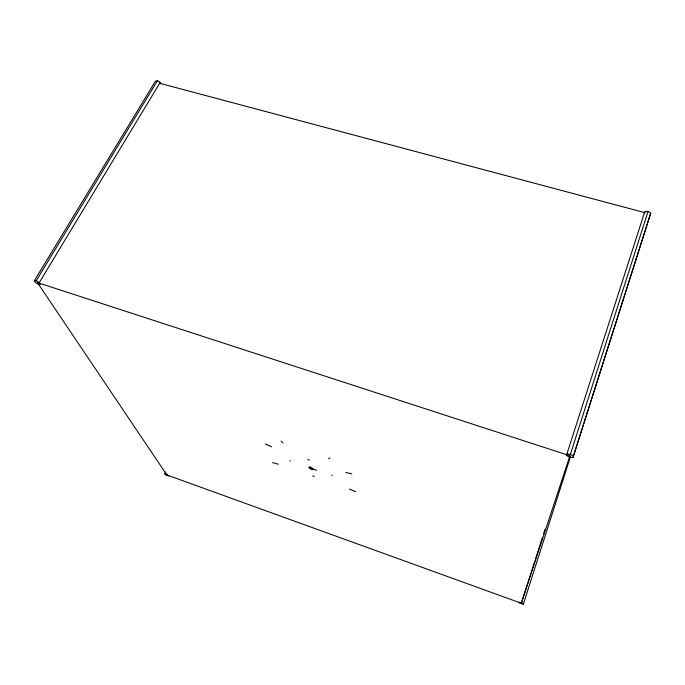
<?xml version="1.0" encoding="UTF-8"?>
<svg xmlns="http://www.w3.org/2000/svg" width="685" height="685" viewBox="0 0 685 685"><rect width="100%" height="100%" fill="white"/><g stroke="black" fill="none" stroke-linecap="round" stroke-linejoin="round"><path stroke-width="1.03" d="M309.038 467.042L309.706 468.3L311.906 469.234A2.286 0.676 23.4 0 0 313.096 468.951L313.096 469.062M329.896 457.957L328.603 458.693M312.831 468.574C313.79 469.114 308.49 465.612 309.166 467.872M573.431 456.124L650.75 213.138L648.104 211.331L644.808 211.554L566.426 455.431L569.449 457.203L572.951 457.554L573.431 456.124L570.391 454.343L566.88 453.992M570.391 454.343L648.104 211.331M523.306 604.298L523.503 603.699L521.516 602.646L519.324 602.192L519.136 602.791L523.306 604.298L570.417 456.844M572.951 457.554L650.75 213.138M521.516 602.646L530.866 573.456M531.175 572.497L533.624 564.842M533.932 563.883L534.848 561.032M535.456 559.131L539.694 545.911M539.994 544.969L542.392 537.494M543.582 533.769L545.063 529.137M164.802 473.892L166.301 474.123L168.878 475.981L165.35 474.705L164.802 473.892L165.744 471.999M39.336 282.511L160.187 82.423L157.439 80.702L155.444 81.155L34.25 280.85L35.457 282.64L38.591 284.361L40.535 284.292L39.336 282.511L36.185 280.781L34.25 280.85M36.185 280.781L157.439 80.702M310.433 468.703L312.146 469.097M278.221 464.216L272.587 462.623M345.779 472.479L351.782 473.874M160.256 83.424L645.381 212.804M309.937 467.179L311.564 467.744M355.549 491.659L349.436 489.124M316.693 470.312L313.807 469.311M265.378 443.974L271.577 446.791M283.068 443.007L281.055 441.149M160.187 82.423L160.684 83.861M309.295 459.986A2.338 2.158 -18.6 0 1 307.711 459.421M314.278 476.375A2.243 2.089 -19.4 0 1 312.745 475.852M332.251 475.733A2.312 0.48 -70.9 0 1 332.105 475.116M290.26 461.108A2.286 0.574 -70.6 0 1 290.038 460.508M569.92 455.773L521.319 603.245L166.84 474.936L37.392 282.571L569.92 455.773"/></g></svg>
